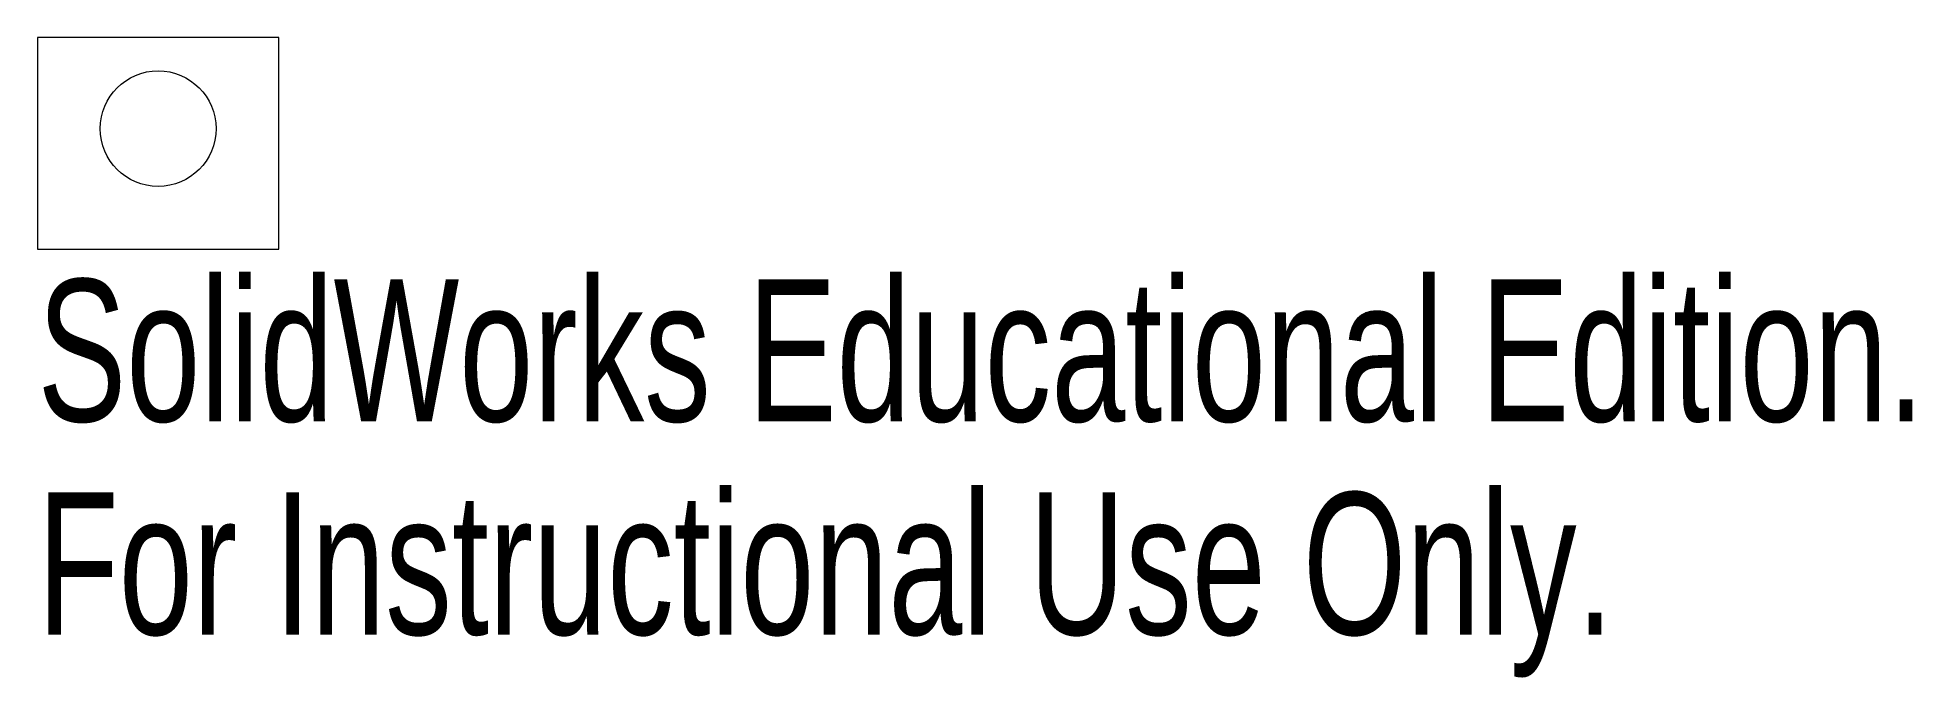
# Model space of a CAD drawing. Header units: millimetres. Extents: x -0.1 to 63.6, y -14.7 to 7.1.
import ezdxf

# ---------------------------------------------------------------- set-up
doc = ezdxf.new("R2010")
doc.units = ezdxf.units.MM
doc.styles.add('SLDTEXTSTYLE0', font='TXT', dxfattribs={"width": 0.7})

msp = doc.modelspace()

# ---------------------------------------------------------------- linework, layer by layer
at = {"color": 7, "linetype": 'Continuous', "lineweight": 15}
for p, q in [((-0.1, 7.1), (-0.1, -0.1)), ((8.1, 7.1), (-0.1, 7.1)), ((8.1, -0.1), (8.1, 7.1)), ((-0.1, -0.1), (8.1, -0.1))]:
    msp.add_line(p, q, dxfattribs=at)
msp.add_circle((4, 4), 1.967, dxfattribs=at)

# ---------------------------------------------------------------- texts
at = {"color": 7, "linetype": 'Continuous', "char_height": 4.83362, "attachment_point": 1, "style": 'SLDTEXTSTYLE0'}
for s, insert in [('SolidWorks Educational Edition.', (-0.1, -1.12)), ('For Instructional Use Only.', (-0.1, -8.37))]:
    msp.add_mtext(s, dxfattribs=dict(at, insert=insert))

doc.saveas('drawing.dxf')
